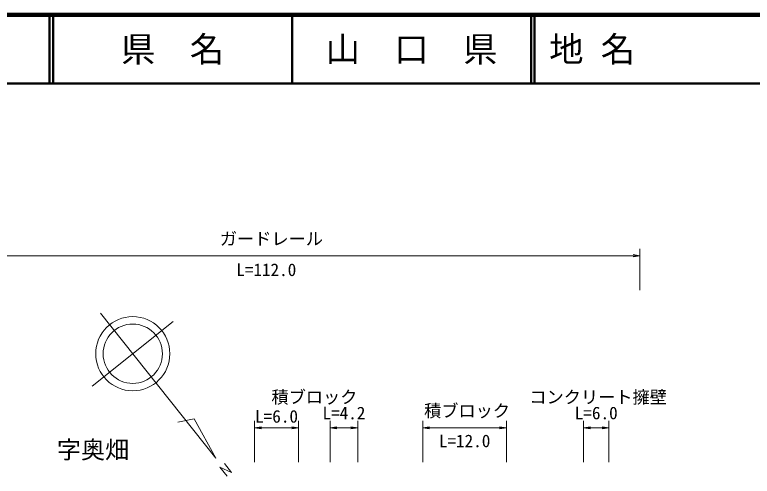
# Model space of a CAD drawing. Units: millimetres at full size, sheet at 1:1000; details may follow other scales. Extents: x 40000 to 680000, y 20000 to 380000.
# Drawn here: x 292680 to 399908, y 312966 to 380000 of the extents above; entities that cross this region are included whole.
import ezdxf
from ezdxf.enums import TextEntityAlignment as Align

# ---------------------------------------------------------------- set-up
doc = ezdxf.new("R2010")
doc.units = ezdxf.units.MM
doc.header["$LTSCALE"] = 1000
doc.linetypes.add('LONG_DASHED_DOTTED', pattern=[15.25, 12, -1.5, 0.25, -1.5])
for name, color, linetype, lineweight in [('M-BMK-HTXT', 7, 'LONG_DASHED_DOTTED', 13), ('M-BMK-SRVR', 3, 'Continuous', 13), ('M-STR-HTXT', 7, 'Continuous', 13), ('M-TTL', 2, 'Continuous', 140), ('M-TTL-LINE', 7, 'Continuous', 50)]:
    doc.layers.add(name, color=color, linetype=linetype, lineweight=lineweight)
doc.layers.add('M-TTL-TXT', color=7, linetype='Continuous')
doc.styles.add('ＭＳ ゴシック', font='')
doc.styles.get('ＭＳ ゴシック').set_extended_font_data('MS Gothic')

# ---------------------------------------------------------------- blocks, each defined once
blk = doc.blocks.new('open_arrow')
at = {"color": 0, "linetype": 'Continuous', "lineweight": -2}
blk.add_lwpolyline([(7.5, 1.25), (0, 0), (7.5, -1.25)], dxfattribs=at)

msp = doc.modelspace()

# ---------------------------------------------------------------- linework, layer by layer
at = {"layer": 'M-BMK-SRVR'}
for p, q in [((321933, 315603), (305138, 336658)), ((303945, 326060), (315736, 335465)), ((318744, 321328), (316388, 320826)), ((321933, 315603), (318744, 321328)), ((324211, 313500), (322497, 314265)), ((322497, 314265), (323545, 312966)), ((323175, 314800), (324211, 313500))]:
    msp.add_line(p, q, dxfattribs=at)
for radius in [5387, 4309]:
    msp.add_circle((309840, 330763), radius, dxfattribs=at)
at = {"layer": 'M-STR-HTXT'}
for p, q in [((383570, 340000), (383570, 346000)), ((274926, 345000), (383570, 345000)), ((327548, 315000), (327548, 321000)), ((333942, 315000), (333942, 321000)), ((338522, 315000), (338522, 321000)), ((342559, 315000), (342559, 321000)), ((351994, 315000), (351994, 321000)), ((364180, 315000), (364180, 321000)), ((375376, 315000), (375376, 321000)), ((379070, 315000), (379070, 321000)), ((327548, 320000), (333942, 320000)), ((338522, 320000), (342559, 320000)), ((351994, 320000), (364180, 320000)), ((375376, 320000), (379070, 320000))]:
    msp.add_line(p, q, dxfattribs=at)
at = {"layer": 'M-TTL'}
msp.add_line((680000, 380000), (40000, 380000), dxfattribs=at)
at = {"layer": 'M-TTL-LINE'}
for p, q in [((297750, 380000), (297750, 370000)), ((298250, 380000), (298250, 370000)), ((333000, 380000), (333000, 370000)), ((367750, 380000), (367750, 370000)), ((368250, 380000), (368250, 370000)), ((40000, 370000), (680000, 370000))]:
    msp.add_line(p, q, dxfattribs=at)

# ---------------------------------------------------------------- block references
at = {"layer": 'M-STR-HTXT', "xscale": 133, "yscale": 133, "rotation": 180}
for p in [(383570, 345000), (333942, 320000), (342559, 320000), (364180, 320000), (379070, 320000)]:
    msp.add_blockref('open_arrow', p, dxfattribs=at)
at = {"layer": 'M-STR-HTXT', "xscale": 133, "yscale": 133}
for p in [(327548, 320000), (338522, 320000), (351994, 320000), (375376, 320000)]:
    msp.add_blockref('open_arrow', p, dxfattribs=at)

# ---------------------------------------------------------------- texts
at = {"layer": 'M-BMK-HTXT', "style": 'ＭＳ ゴシック'}
msp.add_text('字奥畑', height=2566, dxfattribs=at).set_placement((298808, 314761), align=Align.BOTTOM_LEFT)
at = {"layer": 'M-STR-HTXT', "style": 'ＭＳ ゴシック'}
for s, p in [('ガードレール', (322500, 346000)), ('積ブロック', (330000, 323000)), ('コンクリート擁壁', (367500, 323000)), ('積ブロック', (352193, 321011))]:
    msp.add_text(s, height=1833, dxfattribs=at).set_placement(p, align=Align.BOTTOM_LEFT)
for s, p in [('L=112.0', (329248, 341491)), ('L=4.2', (340541, 320685)), ('L=6.0', (377223, 320689)), ('L=6.0', (330745, 320200)), ('L=12.0', (358087, 316632))]:
    msp.add_text(s, height=1833, dxfattribs=at).set_placement(p, align=Align.BOTTOM_CENTER)
at = {"layer": 'M-TTL-TXT', "style": 'ＭＳ ゴシック'}
for s, p in [('県\u3000名', (315625, 375000)), ('山\u3000口\u3000県', (350375, 375000))]:
    msp.add_text(s, height=3666, dxfattribs=at).set_placement(p, align=Align.MIDDLE_CENTER)
msp.add_text('地 名', height=3666, dxfattribs=at).set_placement((370380, 375000), align=Align.MIDDLE_LEFT)

doc.saveas('drawing.dxf')
